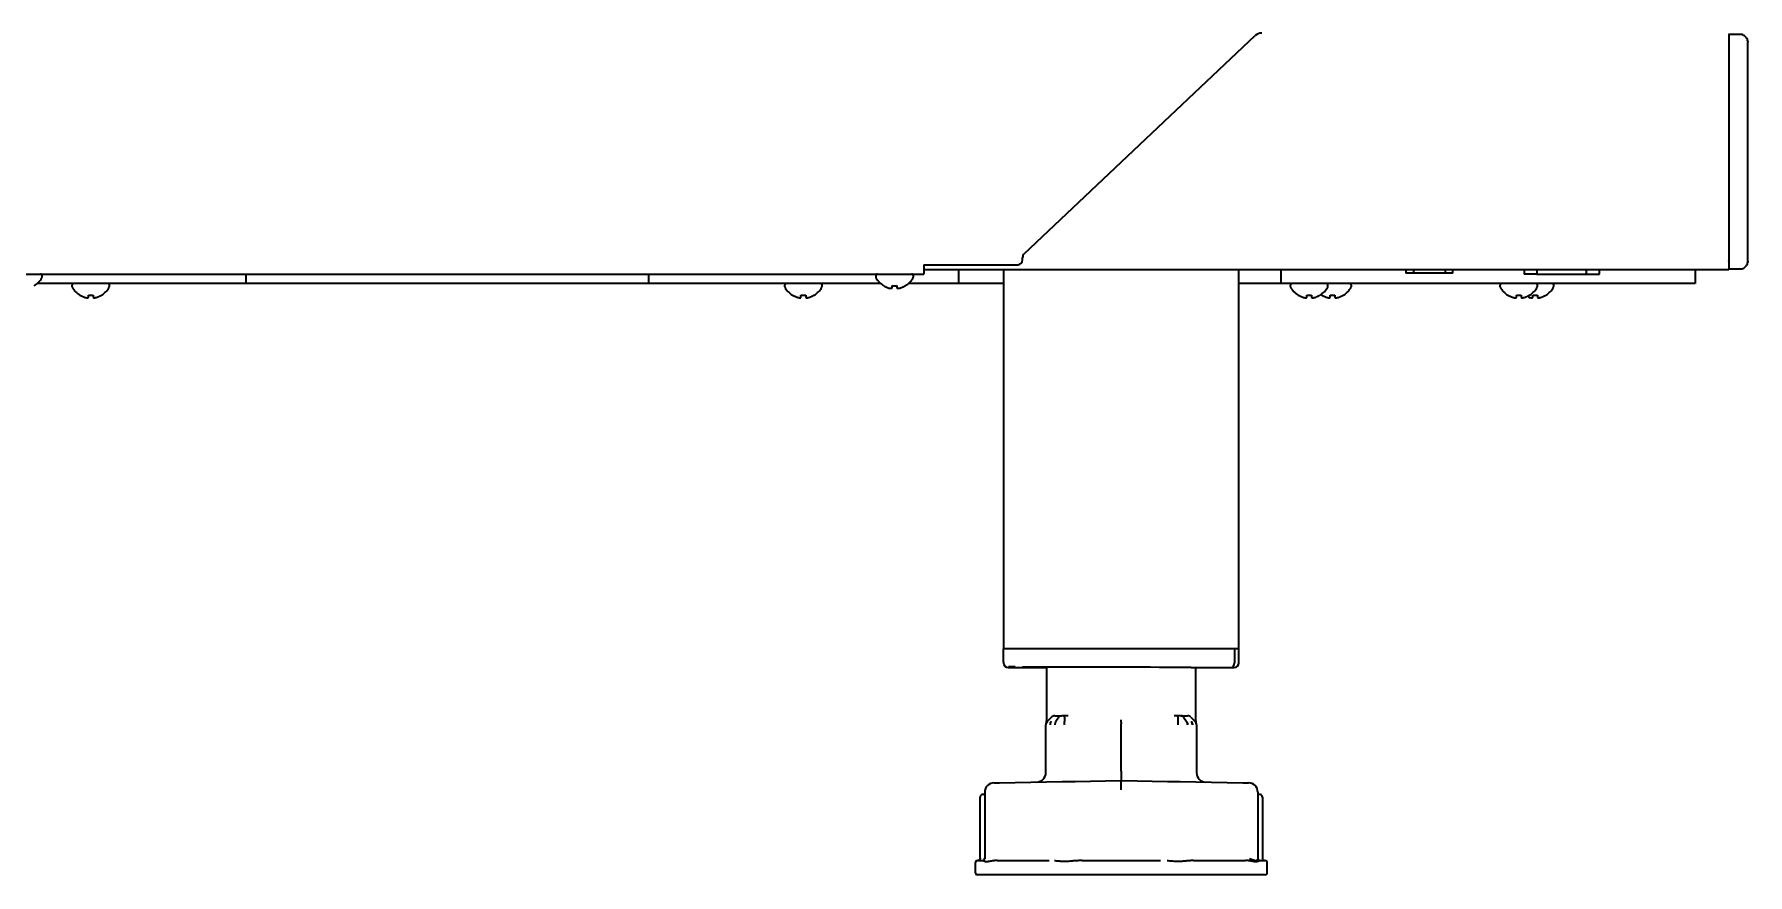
# Model space of a CAD drawing. Header units: inches. Extents: x 885 to 6823, y 710 to 5493.
# Drawn here: x 4883.1 to 5247, y 2176.3 to 2354.8 of the extents above; entities that cross this region are included whole.
import ezdxf

# ---------------------------------------------------------------- set-up
doc = ezdxf.new("R2010")
doc.units = ezdxf.units.IN
doc.layers.add('1', color=7, linetype='Continuous', true_color=0xffffff)

msp = doc.modelspace()

# ---------------------------------------------------------------- linework, layer by layer
at = {"layer": '1', "color": 7, "linetype": 'Continuous', "lineweight": 35}
for p, q in [((5093.3, 2308.15), (5142.41, 2354.51)), ((5093.3, 2308.15), (5142.41, 2354.51)), ((5242.99, 2354.86), (5242.99, 2353.06)), ((5245.58, 2354.73), (5242.99, 2354.73)), ((5246.7, 2354.02), (5246.28, 2354.44)), ((5242.99, 2353.06), (5242.99, 2306.66)), ((5246.99, 2353.32), (5246.99, 2353.13)), ((5246.99, 2306.58), (5246.99, 2353.13)), ((5092.99, 2306.86), (5092.99, 2307.42)), ((5092.99, 2306.86), (5092.99, 2307.42)), ((4415.79, 2303.86), (5071.99, 2303.86)), ((4415.79, 2303.86), (5071.99, 2303.86)), ((4884.79, 2303.26), (4884.79, 2303.46)), ((4928.01, 2303.86), (4928.01, 2301.86)), ((5013.51, 2303.86), (5013.51, 2301.86)), ((5061.79, 2303.46), (5061.79, 2303.26)), ((5069.79, 2303.26), (5069.79, 2303.46)), ((5071.99, 2305.86), (5091.99, 2305.86)), ((5071.99, 2305.86), (5091.99, 2305.86)), ((5071.99, 2305.86), (5071.99, 2303.86)), ((5071.99, 2305.86), (5071.99, 2303.86)), ((5071.99, 2304.86), (5242.99, 2304.86)), ((5079.35, 2304.86), (5079.35, 2301.86)), ((5088.94, 2304.76), (5088.94, 2304.86)), ((5088.94, 2304.76), (5088.94, 2224.31)), ((5090.74, 2304.76), (5088.94, 2304.76)), ((5090.14, 2304.76), (5090.14, 2304.86)), ((5137.14, 2304.76), (5090.74, 2304.76)), ((5138.94, 2304.76), (5137.14, 2304.76)), ((5137.74, 2304.76), (5137.74, 2304.86)), ((5138.94, 2304.76), (5138.94, 2304.86)), ((5138.94, 2224.31), (5138.94, 2304.76)), ((5147.85, 2304.86), (5147.85, 2301.86)), ((5174.39, 2304.86), (5174.39, 2304.06)), ((5176.07, 2304.06), (5174.39, 2304.06)), ((5176.07, 2304.06), (5176.07, 2304.86)), ((5182.71, 2304.06), (5176.07, 2304.06)), ((5182.71, 2304.86), (5182.71, 2304.06)), ((5184.39, 2304.06), (5182.71, 2304.06)), ((5184.39, 2304.06), (5184.39, 2304.86)), ((5199.49, 2304.86), (5199.49, 2303.86)), ((5202.2, 2303.86), (5199.49, 2303.86)), ((5202.2, 2304.86), (5202.2, 2303.86)), ((5202.2, 2303.86), (5212.78, 2303.86)), ((5212.78, 2303.86), (5212.78, 2304.86)), ((5212.78, 2303.86), (5215.49, 2303.86)), ((5215.49, 2303.86), (5215.49, 2304.86)), ((5235.85, 2304.86), (5235.85, 2301.86)), ((5242.99, 2306.66), (5242.99, 2304.86)), ((5242.99, 2306.58), (5242.99, 2306.66)), ((5242.99, 2304.98), (5245.58, 2304.98)), ((5246.28, 2305.27), (5246.7, 2305.69)), ((5246.99, 2306.58), (5246.99, 2306.39)), ((4925.01, 2301.86), (4883.74, 2301.86)), ((4891.09, 2301.46), (4891.09, 2301.26)), ((4899.09, 2301.26), (4899.09, 2301.46)), ((4928.01, 2301.86), (4925.01, 2301.86)), ((4936.01, 2301.86), (4928.01, 2301.86)), ((5005.51, 2301.86), (4936.01, 2301.86)), ((5013.51, 2301.86), (5005.51, 2301.86)), ((5016.51, 2301.86), (5013.51, 2301.86)), ((5062.84, 2301.86), (5016.51, 2301.86)), ((5042.43, 2301.46), (5042.43, 2301.26)), ((5050.43, 2301.26), (5050.43, 2301.46)), ((5063.49, 2301.38), (5063.49, 2301.41)), ((5068.09, 2301.41), (5068.09, 2301.38)), ((5076.35, 2301.86), (5068.74, 2301.86)), ((5079.35, 2301.86), (5076.35, 2301.86)), ((5087.35, 2301.86), (5079.35, 2301.86)), ((5088.94, 2301.86), (5087.35, 2301.86)), ((5139.85, 2301.86), (5138.94, 2301.86)), ((5147.85, 2301.86), (5139.85, 2301.86)), ((5155.85, 2301.86), (5147.85, 2301.86)), ((5149.85, 2301.46), (5149.85, 2301.26)), ((5232.85, 2301.86), (5155.85, 2301.86)), ((5157.85, 2301.26), (5157.85, 2301.46)), ((5162.83, 2301.26), (5162.83, 2301.46)), ((5194.35, 2301.46), (5194.35, 2301.26)), ((5202.35, 2301.26), (5202.35, 2301.46)), ((5205.83, 2301.26), (5205.83, 2301.46)), ((5235.85, 2301.86), (5232.85, 2301.86)), ((4892.79, 2299.38), (4892.79, 2299.41)), ((4897.39, 2299.41), (4897.39, 2299.38)), ((5044.13, 2299.38), (5044.13, 2299.41)), ((5048.73, 2299.41), (5048.73, 2299.38)), ((5151.55, 2299.38), (5151.55, 2299.41)), ((5156.15, 2299.41), (5156.15, 2299.38)), ((5156.53, 2299.38), (5156.53, 2299.41)), ((5161.13, 2299.41), (5161.13, 2299.38)), ((5196.05, 2299.38), (5196.05, 2299.41)), ((5200.65, 2299.41), (5200.65, 2299.38)), ((5204.13, 2299.41), (5204.13, 2299.38)), ((5088.94, 2221.45), (5088.94, 2224.31)), ((5090.74, 2224.31), (5088.94, 2224.31)), ((5137.14, 2224.31), (5090.74, 2224.31)), ((5138.94, 2224.31), (5137.14, 2224.31)), ((5137.98, 2224.31), (5137.98, 2221.31)), ((5137.98, 2224.31), (5137.98, 2221.31)), ((5138.94, 2221.31), (5138.94, 2224.31)), ((5088.94, 2221.45), (5088.94, 2221.31)), ((5090.37, 2220.31), (5090.6, 2220.31)), ((5090.37, 2220.31), (5090.6, 2220.31)), ((5090.61, 2220.31), (5098.06, 2220.31)), ((5090.61, 2220.31), (5098.06, 2220.31)), ((5098.06, 2220.4), (5098.06, 2208.61)), ((5128.79, 2220.31), (5137.27, 2220.31)), ((5128.79, 2220.31), (5137.27, 2220.31)), ((5129.81, 2208.61), (5129.81, 2220.31)), ((5137.28, 2220.31), (5137.5, 2220.31)), ((5137.28, 2220.31), (5137.51, 2220.31)), ((5099.15, 2209.76), (5098.23, 2208.82)), ((5099.85, 2210.06), (5100.16, 2210.06)), ((5100.7, 2209.79), (5100.05, 2208.84)), ((5100.16, 2210.06), (5101.19, 2210.08)), ((5101.92, 2209.8), (5101.92, 2208.86)), ((5101.93, 2210.1), (5102.69, 2210.11)), ((5125.19, 2210.11), (5125.95, 2210.1)), ((5125.96, 2209.8), (5125.96, 2208.86)), ((5126.69, 2210.08), (5127.72, 2210.06)), ((5127.18, 2209.79), (5127.83, 2208.84)), ((5127.72, 2210.06), (5128.03, 2210.06)), ((5127.83, 2208.84), (5127.83, 2208.84)), ((5128.73, 2209.76), (5129.65, 2208.82)), ((5097.94, 2197.99), (5097.94, 2208.12)), ((5097.99, 2208.43), (5098, 2208.44)), ((5113.94, 2198.31), (5113.94, 2208.37)), ((5129.89, 2208.42), (5129.9, 2208.4)), ((5129.94, 2208.12), (5129.94, 2197.99)), ((5086.92, 2195.83), (5088.09, 2195.85)), ((5088.09, 2195.85), (5101.39, 2196.09)), ((5101.39, 2196.09), (5104.14, 2196.13)), ((5104.14, 2196.13), (5113.84, 2196.3)), ((5113.84, 2196.3), (5113.94, 2196.31)), ((5113.94, 2196.31), (5114.04, 2196.3)), ((5114.04, 2196.3), (5123.74, 2196.13)), ((5123.74, 2196.13), (5126.49, 2196.09)), ((5126.49, 2196.09), (5139.79, 2195.85)), ((5139.79, 2195.85), (5140.96, 2195.83)), ((5083.95, 2192.56), (5083.95, 2192.81)), ((5083.95, 2179.81), (5083.95, 2192.56)), ((5084.7, 2193.31), (5084.45, 2193.31)), ((5084.95, 2193.83), (5084.95, 2179.68)), ((5142.93, 2193.83), (5142.93, 2179.68)), ((5143.43, 2193.31), (5143.18, 2193.31)), ((5143.93, 2192.81), (5143.93, 2192.56)), ((5143.93, 2192.56), (5143.93, 2179.81)), ((5083.97, 2179.81), (5083.95, 2179.81)), ((5082.94, 2178.81), (5082.94, 2176.81)), ((5083.44, 2179.31), (5083.45, 2179.31)), ((5144.44, 2176.31), (5083.44, 2176.31)), ((5083.49, 2179.31), (5084.45, 2179.31)), ((5087.58, 2179.31), (5098.6, 2179.31)), ((5105.61, 2179.31), (5122.27, 2179.31)), ((5129.28, 2179.31), (5140.3, 2179.31)), ((5143.43, 2179.31), (5144.39, 2179.31)), ((5144.94, 2176.81), (5144.94, 2178.81))]:
    msp.add_line(p, q, dxfattribs=at)
for centre, radius, start, end in [((5143.78, 2353.06), 2, 90, 133.35), ((5143.78, 2353.06), 2, 90, 133.35), ((5245.58, 2353.73), 1, 45, 90), ((5245.99, 2353.32), 1, 0, 45), ((5093.99, 2307.42), 1, 133.35, 180), ((5093.99, 2307.42), 1, 133.35, 180), ((4884.39, 2303.46), 0.4, 0, 90), ((5062.19, 2303.46), 0.4, 90, 180), ((5069.39, 2303.46), 0.4, 0, 90), ((5091.99, 2306.86), 1, 270, 0), ((5091.99, 2306.86), 1, 270, 0), ((5245.58, 2305.98), 1, 270, 315), ((5245.99, 2306.39), 1, 315, 0), ((4880.59, 2305.48), 4.8, 301.5837, 329.6988), ((4884.39, 2303.26), 0.4, 329.6988, 0), ((4891.49, 2301.46), 0.4, 90, 180), ((4891.49, 2301.26), 0.4, 180, 210.3012), ((4895.29, 2303.48), 4.8, 210.3012, 238.4186), ((4894.89, 2303.48), 4.8, 301.5837, 329.6988), ((4898.69, 2301.46), 0.4, 0, 90), ((4898.69, 2301.26), 0.4, 329.6988, 0), ((5042.83, 2301.46), 0.4, 90, 180), ((5042.83, 2301.26), 0.4, 180, 210.3012), ((5046.63, 2303.48), 4.8, 210.3012, 238.4186), ((5046.23, 2303.48), 4.8, 301.5837, 329.6988), ((5050.03, 2301.46), 0.4, 0, 90), ((5050.03, 2301.26), 0.4, 329.6988, 0), ((5062.19, 2303.26), 0.4, 180, 210.3012), ((5065.99, 2305.48), 4.8, 210.3012, 238.4186), ((5065.79, 2305.16), 3.78, 262.3959, 269.9965), ((5065.79, 2305.16), 3.78, 270.0035, 277.6041), ((5065.59, 2305.48), 4.8, 301.5837, 329.6988), ((5069.39, 2303.26), 0.4, 329.6988, 0), ((5150.25, 2301.46), 0.4, 90, 180), ((5150.25, 2301.26), 0.4, 180, 210.3012), ((5154.05, 2303.48), 4.8, 210.3012, 238.4186), ((5153.65, 2303.48), 4.8, 301.5837, 329.6988), ((5157.45, 2301.46), 0.4, 0, 90), ((5157.45, 2301.26), 0.4, 329.6988, 0), ((5158.63, 2303.48), 4.8, 301.5837, 329.6988), ((5162.43, 2301.46), 0.4, 0, 90), ((5162.43, 2301.26), 0.4, 329.6988, 0), ((5194.75, 2301.46), 0.4, 90, 180), ((5194.75, 2301.26), 0.4, 180, 210.3012), ((5198.55, 2303.48), 4.8, 210.3012, 238.4186), ((5198.15, 2303.48), 4.8, 301.5837, 329.6988), ((5201.95, 2301.46), 0.4, 0, 90), ((5201.95, 2301.26), 0.4, 329.6988, 0), ((5201.63, 2303.48), 4.8, 301.5837, 329.6988), ((5205.43, 2301.46), 0.4, 0, 90), ((5205.43, 2301.26), 0.4, 329.6988, 0), ((4895.09, 2303.16), 3.78, 262.3959, 269.9965), ((4895.09, 2303.16), 3.78, 270.0035, 277.6041), ((5046.43, 2303.16), 3.78, 262.3959, 269.9965), ((5046.43, 2303.16), 3.78, 270.0035, 277.6041), ((5153.85, 2303.16), 3.78, 262.3959, 269.9965), ((5153.85, 2303.16), 3.78, 270.0035, 277.6041), ((5159.03, 2303.48), 4.8, 235.9285, 238.4186), ((5158.83, 2303.16), 3.78, 262.3959, 269.9965), ((5158.83, 2303.16), 3.78, 270.0035, 277.6041), ((5198.35, 2303.16), 3.78, 262.3959, 269.9965), ((5198.35, 2303.16), 3.78, 270.0035, 277.6041), ((5201.83, 2303.16), 3.78, 262.3959, 269.9965), ((5201.83, 2303.16), 3.78, 270.0035, 277.6041), ((5096.06, 2208.97), 2, 344.3099, 0.04), ((5099.87, 2209.06), 1, 91, 135.5), ((5098.94, 2208.12), 1, 135.5, 180), ((5128.94, 2208.12), 1, 0, 44.5), ((5095.94, 2197.99), 2, 271, 0), ((5131.94, 2197.99), 2, 180, 269), ((5086.95, 2193.83), 2, 91, 180), ((5140.93, 2193.83), 2, 0, 89), ((5084.45, 2192.81), 0.5, 90, 180), ((5084.7, 2193.56), 0.25, 270, 0), ((5143.18, 2193.56), 0.25, 180, 270), ((5143.43, 2192.81), 0.5, 0, 90), ((5084.45, 2179.81), 0.5, 270, 0), ((5143.43, 2179.81), 0.5, 180, 270), ((5144.43, 2179.81), 0.5, 180, 270), ((5083.44, 2178.81), 0.5, 90, 180), ((5083.44, 2176.81), 0.5, 180, 270), ((5144.44, 2178.81), 0.5, 0, 90), ((5144.44, 2176.81), 0.5, 270, 0)]:
    msp.add_arc(centre, radius, start, end, dxfattribs=at)
for centre, major_axis, ratio, start_param, end_param in [((5089.94, 2221.31), (1, 0), 0.999995, 3.141593, 4.709304), ((5091.44, 2220.31), (-1.5, 0), 0.003085, 0.00001, 0.785408), ((5091.44, 2220.44), (-1.5, 0), 0.003085, 4.712399, 5.977528), ((5113.94, 2220.31), (-21, 0.06), 0.003085, 3.927, 6.996876), ((5137.27, 2221.31), (0, 1), 0.707107, 3.141593, 4.712389), ((5137.27, 2221.31), (0, 1), 0.707107, 3.141593, 4.712389), ((5136.44, 2220.31), (1.5, 0), 0.003085, 5.497778, 6.283176), ((5137.94, 2221.31), (1, 0), 0.999995, 4.715474, 6.283185), ((5125.93, 2209.1), (-0.017, -1), 0.01745, 2.356346, 3.141594), ((5127.32, 2208.14), (-0.017, -1), 0.707053, 1.583129, 2.362365), ((5128.01, 2209.06), (0, 1), 1, 5.48906, 6.265732), ((5099.53, 2208.12), (0.01, -1), 0.707088, 3.925849, 4.70425), ((5128.35, 2208.12), (-0.01, -1), 0.707088, 1.578072, 2.357338), ((5144.39, 2179.81), (0, -0.5), 0.961623, 4.712389, 6.283185)]:
    msp.add_ellipse(centre, major_axis=major_axis, ratio=ratio, start_param=start_param, end_param=end_param, dxfattribs=at)
for points, knots in [([(5063.49, 2301.41), (5063.69, 2301.29), (5063.9, 2301.18), (5064.23, 2301.04), (5064.34, 2301), (5064.56, 2300.92), (5064.67, 2300.89), (5064.79, 2300.86)], [0, 0, 0, 0, 0.5, 0.5, 0.75, 0.75, 1, 1, 1, 1]), ([(5066.29, 2301.41), (5066.29, 2301.29), (5066.29, 2301.18), (5066.29, 2301.04), (5066.29, 2301), (5066.29, 2300.92), (5066.29, 2300.89), (5066.29, 2300.86)], [0, 0, 0, 0, 0.5, 0.5, 0.75, 0.75, 1, 1, 1, 1]), ([(4892.79, 2299.41), (4892.99, 2299.29), (4893.2, 2299.18), (4893.53, 2299.04), (4893.64, 2299), (4893.86, 2298.92), (4893.97, 2298.89), (4894.09, 2298.86)], [0, 0, 0, 0, 0.5, 0.5, 0.75, 0.75, 1, 1, 1, 1]), ([(4895.59, 2299.41), (4895.59, 2299.29), (4895.59, 2299.18), (4895.59, 2299.04), (4895.59, 2299), (4895.59, 2298.92), (4895.59, 2298.89), (4895.59, 2298.86)], [0, 0, 0, 0, 0.5, 0.5, 0.75, 0.75, 1, 1, 1, 1]), ([(5044.13, 2299.41), (5044.33, 2299.29), (5044.54, 2299.18), (5044.87, 2299.04), (5044.98, 2299), (5045.2, 2298.92), (5045.31, 2298.89), (5045.43, 2298.86)], [0, 0, 0, 0, 0.5, 0.5, 0.75, 0.75, 1, 1, 1, 1]), ([(5046.93, 2299.41), (5046.93, 2299.29), (5046.93, 2299.18), (5046.93, 2299.04), (5046.93, 2299), (5046.93, 2298.92), (5046.93, 2298.89), (5046.93, 2298.86)], [0, 0, 0, 0, 0.5, 0.5, 0.75, 0.75, 1, 1, 1, 1]), ([(5151.55, 2299.41), (5151.75, 2299.29), (5151.96, 2299.18), (5152.29, 2299.04), (5152.4, 2299), (5152.62, 2298.92), (5152.73, 2298.89), (5152.85, 2298.86)], [0, 0, 0, 0, 0.5, 0.5, 0.75, 0.75, 1, 1, 1, 1]), ([(5154.35, 2299.41), (5154.35, 2299.29), (5154.35, 2299.18), (5154.35, 2299.04), (5154.35, 2299), (5154.35, 2298.92), (5154.35, 2298.89), (5154.35, 2298.86)], [0, 0, 0, 0, 0.5, 0.5, 0.75, 0.75, 1, 1, 1, 1]), ([(5156.53, 2299.41), (5156.73, 2299.29), (5156.94, 2299.18), (5157.27, 2299.04), (5157.38, 2299), (5157.6, 2298.92), (5157.71, 2298.89), (5157.83, 2298.86)], [0, 0, 0, 0, 0.5, 0.5, 0.75, 0.75, 1, 1, 1, 1]), ([(5159.33, 2299.41), (5159.33, 2299.29), (5159.33, 2299.18), (5159.33, 2299.04), (5159.33, 2299), (5159.33, 2298.92), (5159.33, 2298.89), (5159.33, 2298.86)], [0, 0, 0, 0, 0.5, 0.5, 0.75, 0.75, 1, 1, 1, 1]), ([(5196.05, 2299.41), (5196.25, 2299.29), (5196.46, 2299.18), (5196.79, 2299.04), (5196.9, 2299), (5197.12, 2298.92), (5197.23, 2298.89), (5197.35, 2298.86)], [0, 0, 0, 0, 0.5, 0.5, 0.75, 0.75, 1, 1, 1, 1]), ([(5198.85, 2299.41), (5198.85, 2299.29), (5198.85, 2299.18), (5198.85, 2299.04), (5198.85, 2299), (5198.85, 2298.92), (5198.85, 2298.89), (5198.85, 2298.86)], [0, 0, 0, 0, 0.5, 0.5, 0.75, 0.75, 1, 1, 1, 1]), ([(5200.44, 2298.98), (5200.46, 2298.97), (5200.47, 2298.97), (5200.6, 2298.92), (5200.71, 2298.89), (5200.83, 2298.86)], [0, 0, 0, 0, 0.118312, 0.118312, 1, 1, 1, 1]), ([(5202.33, 2299.41), (5202.33, 2299.29), (5202.33, 2299.18), (5202.33, 2299.04), (5202.33, 2299), (5202.33, 2298.92), (5202.33, 2298.89), (5202.33, 2298.86)], [0, 0, 0, 0, 0.5, 0.5, 0.75, 0.75, 1, 1, 1, 1]), ([(5099.02, 2208.83), (5099.02, 2208.82), (5099.01, 2208.81), (5098.99, 2208.78), (5098.98, 2208.77), (5098.96, 2208.73), (5098.95, 2208.71), (5098.91, 2208.62), (5098.89, 2208.57), (5098.86, 2208.48), (5098.86, 2208.45), (5098.84, 2208.38), (5098.84, 2208.35), (5098.83, 2208.29), (5098.82, 2208.25), (5098.82, 2208.2), (5098.82, 2208.19), (5098.82, 2208.18), (5098.82, 2208.16), (5098.82, 2208.14), (5098.82, 2208.12)], [0, 0, 0, 0, 0.0625, 0.0625, 0.125, 0.125, 0.25, 0.25, 0.5, 0.5, 0.625, 0.625, 0.75, 0.75, 0.875, 0.90625, 0.921875, 0.921875, 0.9375, 1, 1, 1, 1]), ([(5100.05, 2208.84), (5100.04, 2208.82), (5100.02, 2208.79), (5099.99, 2208.75), (5099.99, 2208.73), (5099.99, 2208.73), (5099.98, 2208.73), (5099.98, 2208.72), (5099.98, 2208.71), (5099.97, 2208.7), (5099.94, 2208.63), (5099.92, 2208.58), (5099.89, 2208.45), (5099.87, 2208.39), (5099.86, 2208.27), (5099.85, 2208.21), (5099.85, 2208.14)], [0, 0, 0, 0, 0.125, 0.1875, 0.195313, 0.195313, 0.203125, 0.203125, 0.21875, 0.25, 0.25, 0.5, 0.5, 0.75, 0.75, 1, 1, 1, 1]), ([(5100.7, 2209.79), (5100.74, 2209.83), (5100.77, 2209.87), (5100.83, 2209.93), (5100.85, 2209.95), (5100.88, 2209.97), (5100.89, 2209.98), (5100.91, 2209.99), (5100.92, 2210), (5100.97, 2210.03), (5101.01, 2210.05), (5101.07, 2210.07), (5101.08, 2210.07), (5101.1, 2210.07), (5101.1, 2210.07), (5101.11, 2210.07), (5101.11, 2210.08), (5101.12, 2210.08), (5101.15, 2210.08), (5101.17, 2210.08), (5101.19, 2210.08)], [0, 0, 0, 0, 0.25, 0.25, 0.375, 0.375, 0.4375, 0.4375, 0.5, 0.5, 0.75, 0.75, 0.8125, 0.828125, 0.828125, 0.84375, 0.84375, 0.875, 0.875, 1, 1, 1, 1]), ([(5101.19, 2210.08), (5101.24, 2210.08), (5101.3, 2210.08), (5101.38, 2210.09), (5101.41, 2210.09), (5101.45, 2210.09), (5101.47, 2210.09), (5101.5, 2210.09), (5101.51, 2210.09), (5101.59, 2210.09), (5101.66, 2210.09), (5101.76, 2210.09), (5101.79, 2210.09), (5101.86, 2210.09), (5101.89, 2210.1), (5101.93, 2210.1)], [0, 0, 0, 0, 0.25, 0.25, 0.375, 0.375, 0.4375, 0.4375, 0.5, 0.5, 0.75, 0.75, 0.875, 0.875, 1, 1, 1, 1]), ([(5101.92, 2209.8), (5101.92, 2209.85), (5101.92, 2209.93), (5101.92, 2209.99), (5101.92, 2210.04), (5101.92, 2210.06), (5101.92, 2210.08), (5101.92, 2210.08), (5101.93, 2210.09), (5101.93, 2210.09), (5101.93, 2210.09), (5101.93, 2210.09), (5101.93, 2210.1), (5101.93, 2210.1)], [0, 0, 0, 0, 0.25, 0.5, 0.5, 0.75, 0.75, 0.8125, 0.84375, 0.84375, 0.875, 0.875, 1, 1, 1, 1]), ([(5101.93, 2208.16), (5101.93, 2208.22), (5101.92, 2208.28), (5101.92, 2208.41), (5101.92, 2208.47), (5101.92, 2208.57), (5101.92, 2208.61), (5101.92, 2208.65), (5101.92, 2208.65), (5101.92, 2208.66), (5101.92, 2208.66), (5101.92, 2208.66), (5101.92, 2208.67), (5101.92, 2208.68), (5101.92, 2208.7), (5101.92, 2208.77), (5101.92, 2208.82), (5101.92, 2208.86)], [0, 0, 0, 0, 0.25, 0.25, 0.5, 0.5, 0.625, 0.65625, 0.660156, 0.660156, 0.664063, 0.664063, 0.671875, 0.6875, 0.75, 0.75, 1, 1, 1, 1]), ([(5113.94, 2208.65), (5113.94, 2208.74), (5113.94, 2208.84), (5113.94, 2208.98), (5113.94, 2209.05), (5113.94, 2209.14), (5113.94, 2209.18), (5113.94, 2209.19), (5113.94, 2209.2), (5113.94, 2209.21), (5113.94, 2209.22), (5113.94, 2209.22)], [0, 0, 0, 0, 0.5, 0.5, 0.75, 0.875, 0.9375, 0.9375, 0.96875, 0.96875, 1, 1, 1, 1]), ([(5125.95, 2210.1), (5125.97, 2210.1), (5125.99, 2210.1), (5126.02, 2210.09), (5126.07, 2210.09), (5126.15, 2210.09), (5126.22, 2210.09), (5126.27, 2210.09), (5126.28, 2210.09), (5126.32, 2210.09), (5126.33, 2210.09), (5126.41, 2210.09), (5126.47, 2210.09), (5126.56, 2210.09), (5126.58, 2210.08), (5126.64, 2210.08), (5126.66, 2210.08), (5126.69, 2210.08)], [0, 0, 0, 0, 0.0625, 0.0625, 0.125, 0.25, 0.375, 0.375, 0.4375, 0.4375, 0.5, 0.5, 0.75, 0.75, 0.875, 0.875, 1, 1, 1, 1]), ([(5125.96, 2208.86), (5125.96, 2208.82), (5125.96, 2208.77), (5125.96, 2208.66), (5125.96, 2208.6), (5125.96, 2208.48), (5125.96, 2208.41), (5125.96, 2208.29), (5125.96, 2208.22), (5125.96, 2208.16)], [0, 0, 0, 0, 0.25, 0.25, 0.5, 0.5, 0.75, 0.75, 1, 1, 1, 1]), ([(5127.18, 2209.79), (5127.14, 2209.83), (5127.11, 2209.87), (5127.06, 2209.92), (5127.05, 2209.93), (5127.03, 2209.95), (5127.02, 2209.95), (5126.99, 2209.98), (5126.97, 2209.99), (5126.91, 2210.03), (5126.87, 2210.05), (5126.81, 2210.07), (5126.8, 2210.07), (5126.78, 2210.07), (5126.78, 2210.07), (5126.77, 2210.07), (5126.76, 2210.08), (5126.76, 2210.08), (5126.73, 2210.08), (5126.71, 2210.08), (5126.69, 2210.08)], [0, 0, 0, 0, 0.25, 0.25, 0.3125, 0.3125, 0.375, 0.375, 0.5, 0.5, 0.75, 0.75, 0.8125, 0.828125, 0.828125, 0.84375, 0.84375, 0.875, 0.875, 1, 1, 1, 1]), ([(5129.89, 2208.42), (5129.89, 2208.42), (5129.89, 2208.42), (5129.89, 2208.43), (5129.89, 2208.43), (5129.89, 2208.44), (5129.88, 2208.45), (5129.88, 2208.47), (5129.83, 2208.65), (5129.82, 2208.82), (5129.82, 2208.98)], [0, 0, 0, 0, 0.138536, 0.303376, 0.367746, 0.386528, 0.401075, 0.418449, 0.473975, 1, 1, 1, 1]), ([(5113.94, 2208.65), (5113.94, 2208.65), (5113.94, 2208.65), (5113.94, 2208.63), (5113.94, 2208.58), (5113.94, 2208.51), (5113.94, 2208.44), (5113.94, 2208.39), (5113.94, 2208.37)], [0, 0, 0, 0, 0.000031, 0.000031, 0.250024, 0.500016, 0.750008, 1, 1, 1, 1]), ([(5128.86, 2208.83), (5128.86, 2208.83), (5128.86, 2208.83), (5128.88, 2208.8), (5128.91, 2208.75), (5128.95, 2208.68), (5128.98, 2208.59), (5129.01, 2208.5), (5129.03, 2208.41), (5129.05, 2208.32), (5129.06, 2208.22), (5129.06, 2208.16), (5129.06, 2208.12)], [0, 0, 0, 0, 0.00004, 0.00004, 0.125035, 0.25003, 0.375025, 0.50002, 0.625015, 0.75001, 0.875005, 1, 1, 1, 1]), ([(5113.94, 2198.31), (5113.94, 2198.25), (5113.94, 2198.14), (5113.94, 2197.98), (5113.94, 2197.81), (5113.94, 2197.66), (5113.94, 2197.5), (5113.94, 2197.35), (5113.94, 2197.21), (5113.94, 2197.08), (5113.94, 2196.95), (5113.94, 2196.83), (5113.94, 2196.73), (5113.94, 2196.63), (5113.94, 2196.54), (5113.94, 2196.47), (5113.94, 2196.41), (5113.94, 2196.36), (5113.94, 2196.33), (5113.94, 2196.31), (5113.94, 2196.31), (5113.94, 2196.31)], [0, 0, 0, 0, 0.052794, 0.105589, 0.158383, 0.211178, 0.263972, 0.316766, 0.369561, 0.422355, 0.47515, 0.527944, 0.580739, 0.633533, 0.686327, 0.739122, 0.791916, 0.844711, 0.897505, 0.950299, 1, 1, 1, 1]), ([(5113.94, 2194.31), (5113.94, 2194.32), (5113.94, 2194.34), (5113.94, 2194.37), (5113.94, 2194.39), (5113.94, 2194.44), (5113.94, 2194.47), (5113.94, 2194.57), (5113.94, 2194.7), (5113.94, 2194.82), (5113.94, 2194.92), (5113.94, 2194.95), (5113.94, 2195.01), (5113.94, 2195.04), (5113.94, 2195.19), (5113.94, 2195.31), (5113.94, 2195.47), (5113.94, 2195.52), (5113.94, 2195.6), (5113.94, 2195.62), (5113.94, 2195.67), (5113.94, 2195.7), (5113.94, 2195.81), (5113.94, 2195.89), (5113.94, 2195.99), (5113.94, 2196), (5113.94, 2196.03), (5113.94, 2196.04), (5113.94, 2196.05), (5113.94, 2196.09), (5113.94, 2196.13), (5113.94, 2196.2), (5113.94, 2196.24), (5113.94, 2196.27), (5113.94, 2196.28), (5113.94, 2196.29), (5113.94, 2196.29), (5113.94, 2196.3), (5113.94, 2196.31), (5113.94, 2196.31)], [0, 0, 0, 0, 0.015666, 0.015666, 0.031332, 0.031332, 0.062663, 0.062663, 0.125326, 0.187989, 0.187989, 0.219321, 0.219321, 0.250653, 0.250653, 0.375979, 0.375979, 0.438642, 0.438642, 0.469974, 0.469974, 0.501305, 0.501305, 0.626631, 0.626631, 0.657963, 0.657963, 0.673629, 0.673629, 0.689295, 0.751958, 0.751958, 0.877284, 0.877284, 0.908616, 0.908616, 0.939947, 0.939947, 1, 1, 1, 1]), ([(5083.95, 2179.81), (5083.95, 2179.77), (5083.95, 2179.74), (5083.94, 2179.68), (5083.93, 2179.64), (5083.9, 2179.58), (5083.89, 2179.55), (5083.85, 2179.5), (5083.83, 2179.48), (5083.78, 2179.43), (5083.76, 2179.41), (5083.7, 2179.37), (5083.67, 2179.36), (5083.61, 2179.33), (5083.58, 2179.32), (5083.52, 2179.31), (5083.49, 2179.31), (5083.45, 2179.31)], [0, 0, 0, 0, 0.125, 0.125, 0.25, 0.25, 0.375, 0.375, 0.5, 0.5, 0.625, 0.625, 0.75, 0.75, 0.875, 0.875, 1, 1, 1, 1]), ([(5086.57, 2179.24), (5086.45, 2179.22), (5086.33, 2179.2), (5086.11, 2179.16), (5086, 2179.14), (5085.8, 2179.1), (5085.7, 2179.08), (5085.59, 2179.06), (5085.57, 2179.06), (5085.52, 2179.05), (5085.5, 2179.05), (5085.44, 2179.04), (5085.35, 2179.04), (5085.28, 2179.04), (5085.2, 2179.05), (5085.17, 2179.06), (5085.1, 2179.07), (5085.07, 2179.08), (5085.02, 2179.09), (5085, 2179.1), (5084.98, 2179.11), (5084.96, 2179.11), (5084.89, 2179.14), (5084.84, 2179.16), (5084.75, 2179.2), (5084.72, 2179.22), (5084.68, 2179.24)], [0, 0, 0, 0, 0.125, 0.125, 0.25, 0.25, 0.375, 0.375, 0.40625, 0.40625, 0.4375, 0.4375, 0.5, 0.5625, 0.5625, 0.625, 0.625, 0.6875, 0.6875, 0.71875, 0.71875, 0.75, 0.75, 0.875, 0.875, 1, 1, 1, 1]), ([(5087.58, 2179.31), (5087.41, 2179.31), (5087.24, 2179.3), (5086.99, 2179.29), (5086.9, 2179.28), (5086.74, 2179.26), (5086.66, 2179.25), (5086.57, 2179.24)], [0, 0, 0, 0, 0.5, 0.5, 0.75, 0.75, 1, 1, 1, 1]), ([(5104.2, 2179.26), (5104.1, 2179.25), (5104, 2179.25), (5103.8, 2179.23), (5103.7, 2179.22), (5103.4, 2179.2), (5103.21, 2179.18), (5102.82, 2179.15), (5102.62, 2179.14), (5102.34, 2179.12), (5102.24, 2179.12), (5102.05, 2179.11), (5101.86, 2179.11), (5101.68, 2179.11), (5101.49, 2179.12), (5101.4, 2179.12), (5101.22, 2179.13), (5101.13, 2179.14), (5100.95, 2179.15), (5100.86, 2179.16), (5100.59, 2179.18), (5100.42, 2179.2), (5100.08, 2179.23), (5099.91, 2179.25), (5099.75, 2179.26)], [0, 0, 0, 0, 0.0625, 0.0625, 0.125, 0.125, 0.25, 0.25, 0.375, 0.375, 0.4375, 0.4375, 0.5, 0.5625, 0.5625, 0.625, 0.625, 0.6875, 0.6875, 0.75, 0.75, 0.875, 0.875, 1, 1, 1, 1]), ([(5105.61, 2179.31), (5105.38, 2179.31), (5105.14, 2179.3), (5104.79, 2179.29), (5104.67, 2179.29), (5104.44, 2179.28), (5104.32, 2179.27), (5104.2, 2179.26)], [0, 0, 0, 0, 0.5, 0.5, 0.75, 0.75, 1, 1, 1, 1]), ([(5128.13, 2179.26), (5127.97, 2179.25), (5127.8, 2179.23), (5127.46, 2179.2), (5127.29, 2179.18), (5126.94, 2179.15), (5126.76, 2179.14), (5126.48, 2179.12), (5126.39, 2179.12), (5126.2, 2179.11), (5126.11, 2179.11), (5125.92, 2179.11), (5125.83, 2179.11), (5125.64, 2179.12), (5125.54, 2179.12), (5125.26, 2179.14), (5125.06, 2179.15), (5124.77, 2179.17), (5124.67, 2179.18), (5124.48, 2179.2), (5124.38, 2179.21), (5124.08, 2179.23), (5123.88, 2179.25), (5123.68, 2179.26)], [0, 0, 0, 0, 0.125, 0.125, 0.25, 0.25, 0.375, 0.375, 0.4375, 0.4375, 0.5, 0.5, 0.5625, 0.5625, 0.625, 0.625, 0.75, 0.75, 0.8125, 0.8125, 0.875, 0.875, 1, 1, 1, 1]), ([(5129.28, 2179.31), (5129.09, 2179.31), (5128.9, 2179.3), (5128.61, 2179.29), (5128.52, 2179.29), (5128.32, 2179.28), (5128.23, 2179.27), (5128.13, 2179.26)], [0, 0, 0, 0, 0.5, 0.5, 0.75, 0.75, 1, 1, 1, 1]), ([(5141.31, 2179.24), (5141.22, 2179.25), (5141.14, 2179.26), (5140.98, 2179.28), (5140.89, 2179.29), (5140.73, 2179.3), (5140.64, 2179.3), (5140.47, 2179.3), (5140.39, 2179.31), (5140.3, 2179.31)], [0, 0, 0, 0, 0.25, 0.25, 0.5, 0.5, 0.75, 0.75, 1, 1, 1, 1]), ([(5142.93, 2179.68), (5142.93, 2179.64), (5142.92, 2179.6), (5142.89, 2179.54), (5142.88, 2179.52), (5142.85, 2179.47), (5142.83, 2179.45), (5142.79, 2179.41), (5142.77, 2179.39), (5142.73, 2179.35), (5142.7, 2179.34), (5142.66, 2179.32), (5142.64, 2179.31), (5142.61, 2179.3), (5142.59, 2179.29), (5142.54, 2179.28), (5142.51, 2179.28), (5142.43, 2179.28), (5142.39, 2179.28), (5142.3, 2179.3), (5142.26, 2179.31), (5142.17, 2179.34), (5142.12, 2179.35), (5142.02, 2179.39), (5141.97, 2179.41), (5141.86, 2179.45), (5141.8, 2179.47), (5141.68, 2179.52), (5141.62, 2179.54), (5141.44, 2179.6), (5141.31, 2179.64), (5141.17, 2179.68)], [0, 0, 0, 0, 0.125, 0.125, 0.1875, 0.1875, 0.25, 0.25, 0.3125, 0.3125, 0.375, 0.375, 0.40625, 0.40625, 0.4375, 0.4375, 0.5, 0.5, 0.5625, 0.5625, 0.625, 0.625, 0.6875, 0.6875, 0.75, 0.75, 0.8125, 0.8125, 0.875, 0.875, 1, 1, 1, 1]), ([(5143.2, 2179.24), (5143.16, 2179.22), (5143.13, 2179.2), (5143.04, 2179.16), (5142.99, 2179.14), (5142.88, 2179.1), (5142.82, 2179.08), (5142.73, 2179.06), (5142.71, 2179.06), (5142.68, 2179.05), (5142.66, 2179.05), (5142.6, 2179.04), (5142.57, 2179.04), (5142.49, 2179.04), (5142.44, 2179.04), (5142.36, 2179.05), (5142.31, 2179.06), (5142.18, 2179.08), (5142.08, 2179.1), (5141.93, 2179.13), (5141.88, 2179.14), (5141.77, 2179.16), (5141.72, 2179.17), (5141.55, 2179.2), (5141.43, 2179.22), (5141.31, 2179.24)], [0, 0, 0, 0, 0.125, 0.125, 0.25, 0.25, 0.375, 0.375, 0.40625, 0.40625, 0.4375, 0.4375, 0.5, 0.5, 0.5625, 0.5625, 0.625, 0.625, 0.75, 0.75, 0.8125, 0.8125, 0.875, 0.875, 1, 1, 1, 1]), ([(5143.43, 2179.31), (5143.39, 2179.31), (5143.35, 2179.3), (5143.3, 2179.29), (5143.28, 2179.28), (5143.24, 2179.26), (5143.22, 2179.25), (5143.2, 2179.24)], [0, 0, 0, 0, 0.5, 0.5, 0.75, 0.75, 1, 1, 1, 1]), ([(5144.41, 2179.31), (5144.41, 2179.31), (5144.41, 2179.31), (5144.4, 2179.31), (5144.4, 2179.31), (5144.39, 2179.31)], [0, 0, 0, 0, 0.5, 0.5, 1, 1, 1, 1])]:
    msp.add_open_spline(points, degree=3, knots=knots, dxfattribs=at)
for points, degree in [([(5064.79, 2300.86), (5064.82, 2300.86), (5064.87, 2300.85), (5064.94, 2300.85), (5065.01, 2300.84), (5065.08, 2300.84), (5065.15, 2300.85), (5065.22, 2300.85), (5065.27, 2300.86), (5065.29, 2300.86)], 3), ([(5065.29, 2300.86), (5065.29, 2300.87), (5065.29, 2300.9), (5065.29, 2300.95), (5065.29, 2301.01), (5065.29, 2301.07), (5065.29, 2301.14), (5065.29, 2301.21), (5065.29, 2301.3), (5065.29, 2301.37), (5065.29, 2301.41)], 3), ([(5066.29, 2300.86), (5066.31, 2300.86), (5066.36, 2300.85), (5066.43, 2300.85), (5066.5, 2300.84), (5066.58, 2300.84), (5066.65, 2300.85), (5066.72, 2300.85), (5066.77, 2300.86), (5066.79, 2300.86)], 3), ([(5066.79, 2300.86), (5066.84, 2300.87), (5066.95, 2300.9), (5067.11, 2300.95), (5067.27, 2301.01), (5067.43, 2301.07), (5067.58, 2301.14), (5067.74, 2301.21), (5067.9, 2301.3), (5068.03, 2301.37), (5068.09, 2301.41)], 3), ([(4894.09, 2298.86), (4894.11, 2298.86), (4894.16, 2298.85), (4894.24, 2298.85), (4894.31, 2298.84), (4894.38, 2298.84), (4894.45, 2298.85), (4894.52, 2298.85), (4894.56, 2298.86), (4894.59, 2298.86)], 3), ([(4894.59, 2298.86), (4894.59, 2298.87), (4894.59, 2298.9), (4894.59, 2298.95), (4894.59, 2299.01), (4894.59, 2299.07), (4894.59, 2299.14), (4894.59, 2299.21), (4894.59, 2299.3), (4894.59, 2299.37), (4894.59, 2299.41)], 3), ([(4895.59, 2298.86), (4895.61, 2298.86), (4895.66, 2298.85), (4895.73, 2298.85), (4895.8, 2298.84), (4895.87, 2298.84), (4895.94, 2298.85), (4896.02, 2298.85), (4896.06, 2298.86), (4896.09, 2298.86)], 3), ([(4896.09, 2298.86), (4896.14, 2298.87), (4896.25, 2298.9), (4896.41, 2298.95), (4896.57, 2299.01), (4896.73, 2299.07), (4896.88, 2299.14), (4897.03, 2299.21), (4897.2, 2299.3), (4897.32, 2299.37), (4897.39, 2299.41)], 3), ([(5045.43, 2298.86), (5045.46, 2298.86), (5045.51, 2298.85), (5045.58, 2298.85), (5045.65, 2298.84), (5045.72, 2298.84), (5045.79, 2298.85), (5045.86, 2298.85), (5045.91, 2298.86), (5045.93, 2298.86)], 3), ([(5045.93, 2298.86), (5045.93, 2298.87), (5045.93, 2298.9), (5045.93, 2298.95), (5045.93, 2299.01), (5045.93, 2299.07), (5045.93, 2299.14), (5045.93, 2299.21), (5045.93, 2299.3), (5045.93, 2299.37), (5045.93, 2299.41)], 3), ([(5046.93, 2298.86), (5046.95, 2298.86), (5047, 2298.85), (5047.07, 2298.85), (5047.14, 2298.84), (5047.22, 2298.84), (5047.29, 2298.85), (5047.36, 2298.85), (5047.41, 2298.86), (5047.43, 2298.86)], 3), ([(5047.43, 2298.86), (5047.48, 2298.87), (5047.59, 2298.9), (5047.75, 2298.95), (5047.91, 2299.01), (5048.07, 2299.07), (5048.22, 2299.14), (5048.38, 2299.21), (5048.54, 2299.3), (5048.67, 2299.37), (5048.73, 2299.41)], 3), ([(5152.85, 2298.86), (5152.88, 2298.86), (5152.93, 2298.85), (5153, 2298.85), (5153.07, 2298.84), (5153.14, 2298.84), (5153.21, 2298.85), (5153.28, 2298.85), (5153.33, 2298.86), (5153.35, 2298.86)], 3), ([(5153.35, 2298.86), (5153.35, 2298.87), (5153.35, 2298.9), (5153.35, 2298.95), (5153.35, 2299.01), (5153.35, 2299.07), (5153.35, 2299.14), (5153.35, 2299.21), (5153.35, 2299.3), (5153.35, 2299.37), (5153.35, 2299.41)], 3), ([(5154.35, 2298.86), (5154.37, 2298.86), (5154.42, 2298.85), (5154.49, 2298.85), (5154.56, 2298.84), (5154.64, 2298.84), (5154.71, 2298.85), (5154.78, 2298.85), (5154.83, 2298.86), (5154.85, 2298.86)], 3), ([(5154.85, 2298.86), (5154.9, 2298.87), (5155.01, 2298.9), (5155.17, 2298.95), (5155.33, 2299.01), (5155.49, 2299.07), (5155.64, 2299.14), (5155.8, 2299.21), (5155.96, 2299.3), (5156.09, 2299.37), (5156.15, 2299.41)], 3), ([(5157.83, 2298.86), (5157.86, 2298.86), (5157.91, 2298.85), (5157.98, 2298.85), (5158.05, 2298.84), (5158.12, 2298.84), (5158.19, 2298.85), (5158.26, 2298.85), (5158.31, 2298.86), (5158.33, 2298.86)], 3), ([(5158.33, 2298.86), (5158.33, 2298.87), (5158.33, 2298.9), (5158.33, 2298.95), (5158.33, 2299.01), (5158.33, 2299.07), (5158.33, 2299.14), (5158.33, 2299.21), (5158.33, 2299.3), (5158.33, 2299.37), (5158.33, 2299.41)], 3), ([(5159.33, 2298.86), (5159.35, 2298.86), (5159.4, 2298.85), (5159.47, 2298.85), (5159.54, 2298.84), (5159.62, 2298.84), (5159.69, 2298.85), (5159.76, 2298.85), (5159.81, 2298.86), (5159.83, 2298.86)], 3), ([(5159.83, 2298.86), (5159.88, 2298.87), (5159.99, 2298.9), (5160.15, 2298.95), (5160.31, 2299.01), (5160.47, 2299.07), (5160.62, 2299.14), (5160.78, 2299.21), (5160.94, 2299.3), (5161.07, 2299.37), (5161.13, 2299.41)], 3), ([(5197.35, 2298.86), (5197.37, 2298.86), (5197.42, 2298.85), (5197.5, 2298.85), (5197.57, 2298.84), (5197.64, 2298.84), (5197.71, 2298.85), (5197.78, 2298.85), (5197.82, 2298.86), (5197.85, 2298.86)], 3), ([(5197.85, 2298.86), (5197.85, 2298.87), (5197.85, 2298.9), (5197.85, 2298.95), (5197.85, 2299.01), (5197.85, 2299.07), (5197.85, 2299.14), (5197.85, 2299.21), (5197.85, 2299.3), (5197.85, 2299.37), (5197.85, 2299.41)], 3), ([(5198.85, 2298.86), (5198.87, 2298.86), (5198.92, 2298.85), (5198.99, 2298.85), (5199.06, 2298.84), (5199.13, 2298.84), (5199.2, 2298.85), (5199.28, 2298.85), (5199.32, 2298.86), (5199.35, 2298.86)], 3), ([(5199.35, 2298.86), (5199.4, 2298.87), (5199.51, 2298.9), (5199.67, 2298.95), (5199.83, 2299.01), (5199.99, 2299.07), (5200.14, 2299.14), (5200.29, 2299.21), (5200.46, 2299.3), (5200.58, 2299.37), (5200.65, 2299.41)], 3), ([(5200.83, 2298.86), (5200.86, 2298.86), (5200.91, 2298.85), (5200.98, 2298.85), (5201.05, 2298.84), (5201.12, 2298.84), (5201.19, 2298.85), (5201.26, 2298.85), (5201.31, 2298.86), (5201.33, 2298.86)], 3), ([(5201.33, 2298.86), (5201.33, 2298.87), (5201.33, 2298.9), (5201.33, 2298.95), (5201.33, 2299.01), (5201.33, 2299.07), (5201.33, 2299.14), (5201.33, 2299.21), (5201.33, 2299.3), (5201.33, 2299.37), (5201.33, 2299.41)], 3), ([(5202.33, 2298.86), (5202.35, 2298.86), (5202.4, 2298.85), (5202.47, 2298.85), (5202.54, 2298.84), (5202.62, 2298.84), (5202.69, 2298.85), (5202.76, 2298.85), (5202.81, 2298.86), (5202.83, 2298.86)], 3), ([(5202.83, 2298.86), (5202.88, 2298.87), (5202.99, 2298.9), (5203.15, 2298.95), (5203.31, 2299.01), (5203.47, 2299.07), (5203.62, 2299.14), (5203.78, 2299.21), (5203.94, 2299.3), (5204.07, 2299.37), (5204.13, 2299.41)], 3), ([(5127.83, 2208.84), (5127.84, 2208.82), (5127.87, 2208.77), (5127.91, 2208.69), (5127.95, 2208.61), (5127.98, 2208.52), (5128, 2208.43), (5128.01, 2208.34), (5128.02, 2208.24), (5128.02, 2208.17), (5128.02, 2208.14)], 3), ([(5083.95, 2179.81), (5083.94, 2179.71)], 1), ([(5083.46, 2179.31), (5083.46, 2179.31), (5083.46, 2179.31), (5083.45, 2179.31)], 3), ([(5083.49, 2179.31), (5083.49, 2179.31), (5083.48, 2179.31), (5083.47, 2179.31), (5083.47, 2179.31), (5083.46, 2179.31)], 3), ([(5144.43, 2179.31), (5144.42, 2179.31), (5144.42, 2179.31), (5144.41, 2179.31)], 3)]:
    msp.add_open_spline(points, degree=degree, dxfattribs=at)

doc.saveas('drawing.dxf')
